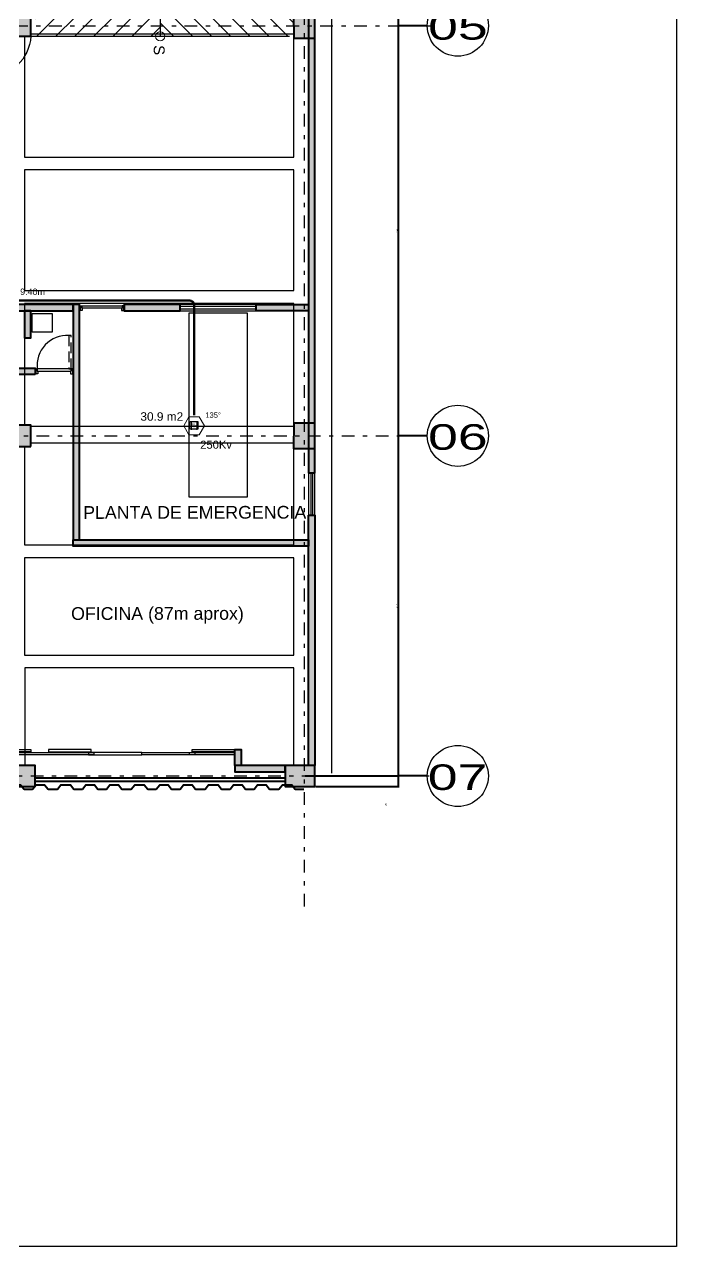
# Model space of a CAD drawing. Header units: millimetres. Extents: x 3781 to 4924, y 1639 to 1721.
# Drawn here: x 4149.01 to 4164.4, y 1639.4 to 1668.23 of the extents above; entities that cross this region are included whole.
import ezdxf
from ezdxf.enums import TextEntityAlignment as Align

# ---------------------------------------------------------------- set-up
doc = ezdxf.new("R2010")
doc.units = ezdxf.units.MM
for name, pattern in [('CENTER', [0.7, 0.3, -0.2, 0, -0.2]), ('DASHED2', [9.525, 6.35, -3.175]), ('HIDDEN', [0.375, 0.25, -0.125]), ('HIDDEN2', [0.1875, 0.125, -0.0625]), ('LLUVIAS', [10, 4, -2, 4])]:
    doc.linetypes.add(name, pattern=pattern)
doc.layers.get('Defpoints').update_dxf_attribs({"color": 255})
for name, color, linetype in [('1amobla', 2, 'Continuous'), ('_ACHU3', 253, 'Continuous'), ('A-HATCH CONCRETO', 8, 'Continuous'), ('AMOBLAMIENTO', 1, 'Continuous'), ('AREA PARQUEO', 51, 'Continuous'), ('AS_GL DETECCION_PISO 2', 7, 'Continuous'), ('E-P. MACIZA1', 2, 'HIDDEN2'), ('EJE-ESTRUCTURA', 1, 'CENTER'), ('F-2', 2, 'Continuous'), ('HACHTCOLUMNA', 250, 'Continuous'), ('JCA_amobla', 1, 'Continuous'), ('JCA_COTAS', 1, 'Continuous'), ('JCA_HATCH 254', 252, 'Continuous'), ('JCA_TEXTO1', 2, 'Continuous'), ('JCA_TEXTO2', 3, 'Continuous'), ('MUEBLE', 1, 'Continuous'), ('PLANTAS DE EMERGENCIA', 1, 'Continuous'), ('PROYECCION', 1, 'DASHED2')]:
    doc.layers.add(name, color=color, linetype=linetype)
doc.layers.add('DIM-25', color=1, linetype='Continuous', plot=False)
for name, color, linetype, lineweight in [('Estructura', 6, 'Continuous', 40), ('Muro', 4, 'Continuous', 40), ('Piso', 251, 'Continuous', 30), ('TEXTOS', 7, 'Continuous', 20), ('Vidrio', 2, 'Continuous', 30)]:
    doc.layers.add(name, color=color, linetype=linetype, lineweight=lineweight)
doc.styles.add('Arial_0', font='arial.ttf')
doc.styles.add('Arial_100', font='arial.ttf')
doc.styles.add('ROMANS', font='arial.ttf', dxfattribs={"width": 0.7})
doc.styles.get("Standard").update_dxf_attribs({"font": 'arial.ttf'})
doc.styles.add('style2', font='arial.ttf', dxfattribs={"width": 1.5})
doc.dimstyles.new('1-10', dxfattribs={"dimscale": 10, "dimtxt": 0.0037, "dimasz": 0.001, "dimexe": 0.0018, "dimexo": 0.0018, "dimgap": 0.0005, "dimtad": 1, "dimzin": 4, "dimdsep": 46, "dimtxsty": 'ROMANS', "dimblk": 'ARCHTICK', "dimcen": 0.003, "dimdle": 0.0015, "dimclrd": 1, "dimclre": 1, "dimclrt": 4, "dimadec": 0, "dimazin": 0, "dimtfac": 1, "dimtix": 1, "dimtmove": 2, "dimatfit": 3, "dimldrblk": 'flecha', "dimfxl": 1, "dimtolj": 1, "dimtzin": 4, "dimarcsym": 0})

# ---------------------------------------------------------------- blocks, each defined once
blk = doc.blocks.new('_ArchTick')
at = {"color": 0, "linetype": 'ByBlock', "const_width": 0.15}
blk.add_lwpolyline([(-0.5, -0.5), (0.5, 0.5)], dxfattribs=at)
blk = doc.blocks.new('*D39')
at = {"layer": 'Defpoints', "color": 0, "transparency": 16777216}
for p in [(-46.702, -6685.999), (-47.386, -6693.999), (-46.702, -6693.999)]:
    blk.add_point(p, dxfattribs=at)
at = {"layer": 'JCA_COTAS', "color": 1, "lineweight": -2, "transparency": 16777216}
for p, q in [((-47.386, -6685.984), (-47.386, -6694.014)), ((-46.72, -6685.999), (-47.404, -6685.999)), ((-46.72, -6693.999), (-47.404, -6693.999))]:
    blk.add_line(p, q, dxfattribs=at)
at = {"layer": 'JCA_COTAS', "color": 1, "lineweight": -2, "transparency": 16777216, "xscale": 0.01, "yscale": 0.01, "zscale": 0.01}
for p, rotation in [((-47.386, -6685.999), 90), ((-47.386, -6693.999), 270)]:
    blk.add_blockref('_ArchTick', p, dxfattribs=dict(at, rotation=rotation))
at = {"layer": 'JCA_COTAS', "color": 4, "transparency": 16777216, "insert": (-47.41, -6689.999), "char_height": 0.037, "attachment_point": 5, "rotation": 90, "style": 'ROMANS'}
blk.add_mtext('\\A1;8.00', dxfattribs=at)
blk = doc.blocks.new('flecha')
at = {"layer": '_ACHU3', "linetype": 'Continuous', "lineweight": 0}
h = blk.add_hatch(color=255, dxfattribs=at)
h.dxf.hatch_style = 1
h.paths.add_polyline_path([(0, 0), (2.4, 0.4), (2.4, 0), (4, 0), (4, 0), (2.4, 0), (2.4, -0.4)])
at = {"layer": '_ACHU3', "linetype": 'Continuous', "lineweight": 0, "flags": 128}
blk.add_lwpolyline([(0, 0), (2.4, 0.4), (2.4, 0), (2.4, 0), (4, 0), (4, 0), (2.4, 0), (2.4, -0.4), (0, 0)], dxfattribs=at)
blk = doc.blocks.new('*D40')
at = {"layer": 'Defpoints', "color": 0, "transparency": 16777216}
for p in [(-46.702, -6693.999), (-47.386, -6703.674), (-46.702, -6703.674)]:
    blk.add_point(p, dxfattribs=at)
at = {"layer": 'JCA_COTAS', "color": 1, "lineweight": -2, "transparency": 16777216}
for p, q in [((-46.72, -6693.999), (-47.404, -6693.999)), ((-47.386, -6693.984), (-47.386, -6703.689)), ((-46.72, -6703.674), (-47.404, -6703.674))]:
    blk.add_line(p, q, dxfattribs=at)
at = {"layer": 'JCA_COTAS', "color": 1, "lineweight": -2, "transparency": 16777216, "xscale": 0.01, "yscale": 0.01, "zscale": 0.01}
for p, rotation in [((-47.386, -6693.999), 90), ((-47.386, -6703.674), 270)]:
    blk.add_blockref('_ArchTick', p, dxfattribs=dict(at, rotation=rotation))
at = {"layer": 'JCA_COTAS', "color": 4, "transparency": 16777216, "insert": (-47.41, -6698.836), "char_height": 0.037, "attachment_point": 5, "rotation": 90, "style": 'ROMANS'}
blk.add_mtext('\\A1;9.68', dxfattribs=at)
blk = doc.blocks.new('*D41')
at = {"layer": 'Defpoints', "color": 0, "transparency": 16777216}
for p in [(-46.702, -6703.674), (-47.386, -6711.699), (-46.702, -6711.699)]:
    blk.add_point(p, dxfattribs=at)
at = {"layer": 'JCA_COTAS', "color": 1, "lineweight": -2, "transparency": 16777216}
for p, q in [((-46.72, -6703.674), (-47.404, -6703.674)), ((-47.386, -6703.659), (-47.386, -6711.714)), ((-46.72, -6711.699), (-47.404, -6711.699))]:
    blk.add_line(p, q, dxfattribs=at)
at = {"layer": 'JCA_COTAS', "color": 1, "lineweight": -2, "transparency": 16777216, "xscale": 0.01, "yscale": 0.01, "zscale": 0.01}
for p, rotation in [((-47.386, -6703.674), 90), ((-47.386, -6711.699), 270)]:
    blk.add_blockref('_ArchTick', p, dxfattribs=dict(at, rotation=rotation))
at = {"layer": 'JCA_COTAS', "color": 4, "transparency": 16777216, "insert": (-47.41, -6707.686), "char_height": 0.037, "attachment_point": 5, "rotation": 90, "style": 'ROMANS'}
blk.add_mtext('\\A1;8.02', dxfattribs=at)
blk = doc.blocks.new('*D42')
at = {"layer": 'Defpoints', "color": 0, "transparency": 16777216}
for p in [(-49.604, -6711.699), (-49.354, -6711.949), (-47.386, -6711.949)]:
    blk.add_point(p, dxfattribs=at)
at = {"layer": 'JCA_COTAS', "color": 1, "lineweight": -2, "transparency": 16777216}
for p, q in [((-49.586, -6711.699), (-47.368, -6711.699)), ((-47.386, -6711.684), (-47.386, -6711.964)), ((-49.336, -6711.949), (-47.368, -6711.949))]:
    blk.add_line(p, q, dxfattribs=at)
at = {"layer": 'JCA_COTAS', "color": 1, "lineweight": -2, "transparency": 16777216, "xscale": 0.01, "yscale": 0.01, "zscale": 0.01}
for p, rotation in [((-47.386, -6711.699), 90), ((-47.386, -6711.949), 270)]:
    blk.add_blockref('_ArchTick', p, dxfattribs=dict(at, rotation=rotation))
at = {"layer": 'JCA_COTAS', "color": 4, "transparency": 16777216, "insert": (-47.681, -6712.376), "char_height": 0.037, "attachment_point": 5, "rotation": 90, "style": 'ROMANS'}
blk.add_mtext('\\A1;.25', dxfattribs=at)
blk = doc.blocks.new('AS_Heat Detector _addressable_')
at = {"color": 0, "linetype": 'Continuous', "lineweight": 15}
for p, q in [((-0.081, 0.141), (-0.163, 0)), ((-0.163, 0), (-0.081, -0.141)), ((0.081, 0.141), (-0.081, 0.141)), ((0.163, 0), (0.081, 0.141)), ((0.081, -0.141), (0.163, 0)), ((-0.081, -0.141), (0.081, -0.141))]:
    blk.add_line(p, q, dxfattribs=at)
at = {"color": 0, "linetype": 'Continuous', "lineweight": 15, "style": 'Arial_100'}
blk.add_text('H', height=0.127, dxfattribs=at).set_placement((0, 0), align=Align.MIDDLE_CENTER)
blk = doc.blocks.new('Caja metalica de 12')
at = {"layer": '1amobla', "linetype": 'Continuous', "ltscale": 0.3}
blk.add_lwpolyline([(-1069.691, -2855.357), (-1069.511, -2855.357), (-1069.511, -2855.537), (-1069.691, -2855.537), (-1069.691, -2855.357)], dxfattribs=at)
at = {"layer": '1amobla', "color": 7, "linetype": 'Continuous', "ltscale": 0.3, "insert": (-1069.679, -2855.397), "char_height": 0.04, "width": 0.07916, "attachment_point": 1}
blk.add_mtext('CM 12X12', dxfattribs=at)
blk = doc.blocks.new('estructura etapa 3')
at = {"layer": 'HACHTCOLUMNA'}
h = blk.add_hatch(color=256, dxfattribs=at)
h.paths.add_polyline_path([(-91.651, -6658.124), (-91.651, -6657.624), (-92.35, -6657.624), (-92.35, -6658.124)])
h.paths.add_polyline_path([(-49.354, -6658.124), (-49.354, -6657.624), (-50.055, -6657.624), (-50.055, -6658.124)])
h.paths.add_polyline_path([(-56.053, -6658.124), (-56.053, -6657.624), (-56.753, -6657.624), (-56.753, -6658.124)])
h.paths.add_polyline_path([(-76.45, -6659.124), (-76.95, -6659.124), (-76.95, -6657.624), (-76.45, -6657.624)])
h.paths.add_polyline_path([(-83.95, -6659.124), (-84.45, -6659.124), (-84.45, -6657.624), (-83.95, -6657.624)])
h.paths.add_polyline_path([(-60.452, -6659.124), (-60.952, -6659.124), (-60.952, -6657.624), (-60.452, -6657.624)])
h.paths.add_polyline_path([(-67.95, -6659.124), (-68.45, -6659.124), (-68.45, -6657.624), (-67.95, -6657.624)])
h.paths.add_polyline_path([(-91.85, -6668.199), (-91.851, -6667.599), (-92.35, -6667.599), (-92.349, -6668.199)])
h.paths.add_polyline_path([(-49.354, -6668.199), (-49.354, -6667.599), (-49.854, -6667.599), (-49.854, -6668.199)])
h.paths.add_polyline_path([(-56.154, -6668.149), (-56.154, -6667.649), (-56.854, -6667.649), (-56.854, -6668.149)])
h.paths.add_polyline_path([(-59.952, -6667.649), (-59.952, -6668.149), (-61.452, -6668.149), (-61.452, -6667.649)])
h.paths.add_polyline_path([(-75.95, -6667.649), (-75.95, -6668.149), (-77.45, -6668.149), (-77.45, -6667.649)])
h.paths.add_polyline_path([(-68.95, -6667.649), (-68.95, -6668.149), (-67.45, -6668.149), (-67.45, -6667.649)])
h.paths.add_polyline_path([(-84.95, -6667.649), (-84.95, -6668.149), (-83.45, -6668.149), (-83.45, -6667.649)])
h.paths.add_polyline_path([(-91.85, -6676.199), (-91.85, -6675.599), (-92.349, -6675.599), (-92.349, -6676.199)])
h.paths.add_polyline_path([(-49.354, -6676.199), (-49.354, -6675.599), (-49.854, -6675.599), (-49.854, -6676.199)])
h.paths.add_polyline_path([(-56.154, -6676.149), (-56.154, -6675.649), (-56.754, -6675.649), (-56.754, -6676.149)])
h.paths.add_polyline_path([(-59.952, -6675.649), (-59.952, -6676.149), (-61.452, -6676.149), (-61.452, -6675.649)])
h.paths.add_polyline_path([(-75.95, -6675.649), (-75.95, -6676.149), (-77.45, -6676.149), (-77.45, -6675.649)])
h.paths.add_polyline_path([(-68.95, -6675.649), (-68.95, -6676.149), (-67.45, -6676.149), (-67.45, -6675.649)])
h.paths.add_polyline_path([(-84.95, -6675.649), (-84.95, -6676.149), (-83.45, -6676.149), (-83.45, -6675.649)])
h.paths.add_polyline_path([(-91.847, -6686.299), (-91.851, -6685.699), (-92.35, -6685.699), (-92.346, -6686.299)])
h.paths.add_polyline_path([(-49.354, -6686.299), (-49.354, -6685.699), (-49.854, -6685.699), (-49.854, -6686.299)])
h.paths.add_polyline_path([(-56.154, -6686.249), (-56.154, -6685.749), (-56.754, -6685.749), (-56.754, -6686.249)])
h.paths.add_polyline_path([(-59.952, -6685.749), (-59.952, -6686.249), (-61.452, -6686.249), (-61.452, -6685.749)])
h.paths.add_polyline_path([(-75.95, -6685.749), (-75.95, -6686.249), (-77.45, -6686.249), (-77.45, -6685.749)])
h.paths.add_polyline_path([(-68.95, -6685.749), (-68.95, -6686.249), (-67.45, -6686.249), (-67.45, -6685.749)])
h.paths.add_polyline_path([(-84.95, -6685.749), (-84.95, -6686.249), (-83.45, -6686.249), (-83.45, -6685.749)])
h.paths.add_polyline_path([(-49.353, -6694.294), (-49.354, -6693.699), (-49.855, -6693.699), (-49.854, -6694.294)])
h.paths.add_polyline_path([(-56.054, -6694.249), (-56.054, -6693.749), (-56.753, -6693.749), (-56.753, -6694.249)])
h.paths.add_polyline_path([(-91.651, -6694.249), (-91.651, -6693.749), (-92.35, -6693.749), (-92.35, -6694.249)])
h.paths.add_polyline_path([(-59.952, -6693.749), (-59.952, -6694.249), (-61.452, -6694.249), (-61.452, -6693.749)])
h.paths.add_polyline_path([(-75.95, -6693.749), (-75.95, -6694.249), (-77.45, -6694.249), (-77.45, -6693.749)])
h.paths.add_polyline_path([(-68.95, -6693.749), (-68.95, -6694.249), (-67.45, -6694.249), (-67.45, -6693.749)])
h.paths.add_polyline_path([(-84.95, -6693.749), (-84.95, -6694.249), (-83.45, -6694.249), (-83.45, -6693.749)])
h.paths.add_polyline_path([(-49.358, -6703.974), (-49.353, -6703.374), (-49.854, -6703.374), (-49.859, -6703.974)])
h.paths.add_polyline_path([(-56.054, -6703.924), (-56.054, -6703.424), (-56.753, -6703.424), (-56.753, -6703.924)])
h.paths.add_polyline_path([(-67.95, -6704.924), (-67.95, -6703.424), (-68.45, -6703.424), (-68.45, -6704.924)])
h.paths.add_polyline_path([(-91.651, -6703.924), (-91.651, -6703.424), (-92.35, -6703.424), (-92.35, -6703.924)])
h.paths.add_polyline_path([(-61.847, -6703.424), (-60.347, -6703.424), (-60.347, -6703.924), (-61.847, -6703.924)])
h.paths.add_polyline_path([(-83.95, -6704.924), (-83.95, -6703.424), (-84.45, -6703.424), (-84.45, -6704.924)])
h.paths.add_polyline_path([(-76.45, -6704.924), (-76.45, -6703.424), (-76.95, -6703.424), (-76.95, -6704.924)])
h.paths.add_polyline_path([(-49.354, -6711.949), (-49.354, -6711.449), (-50.054, -6711.449), (-50.054, -6711.949)])
h.paths.add_polyline_path([(-55.954, -6711.949), (-55.954, -6711.449), (-56.654, -6711.449), (-56.654, -6711.949)])
h.paths.add_polyline_path([(-91.65, -6711.949), (-91.65, -6711.449), (-92.35, -6711.449), (-92.35, -6711.949)])
h.paths.add_polyline_path([(-60.952, -6711.949), (-60.952, -6709.549), (-60.452, -6709.549), (-60.452, -6711.949)])
h.paths.add_polyline_path([(-68.45, -6709.549), (-68.45, -6711.949), (-67.95, -6711.949), (-67.95, -6709.549)])
h.paths.add_polyline_path([(-76.95, -6709.549), (-76.95, -6711.949), (-76.45, -6711.949), (-76.45, -6709.549)])
h.paths.add_polyline_path([(-83.95, -6709.549), (-83.95, -6711.949), (-84.45, -6711.949), (-84.45, -6709.549)])
at = {"layer": 'EJE-ESTRUCTURA'}
for p, q in [((-49.604, -6655.279), (-49.604, -6714.839)), ((-93.228, -6693.999), (-46.502, -6693.999)), ((-93.52, -6703.674), (-46.502, -6703.674)), ((-93.66, -6711.699), (-46.502, -6711.699))]:
    blk.add_line(p, q, dxfattribs=at)
at = {"layer": 'Estructura'}
for points in [[(-56.054, -6694.249), (-56.054, -6693.749), (-56.753, -6693.749), (-56.753, -6694.249)], [(-49.353, -6694.294), (-49.354, -6693.699), (-49.855, -6693.699), (-49.854, -6694.294)], [(-56.054, -6703.924), (-56.054, -6703.424), (-56.753, -6703.424), (-56.753, -6703.924)], [(-49.358, -6703.974), (-49.353, -6703.374), (-49.854, -6703.374), (-49.859, -6703.974)], [(-55.954, -6711.949), (-55.954, -6711.449), (-56.654, -6711.449), (-56.654, -6711.949)], [(-49.354, -6711.949), (-49.354, -6711.449), (-50.054, -6711.449), (-50.054, -6711.949)]]:
    blk.add_lwpolyline(points, close=True, dxfattribs=at)
at = {"layer": 'JCA_TEXTO1', "linetype": 'Continuous'}
for centre in [(-45.982, -6693.999), (-45.982, -6703.674), (-45.982, -6711.699)]:
    blk.add_circle(centre, 0.72, dxfattribs=at)
at = {"layer": 'JCA_TEXTO2', "style": 'style2', "width": 1.5}
for s, p in [('05', (-46.683, -6694.329)), ('06', (-46.684, -6704.004)), ('07', (-46.69, -6712.029))]:
    blk.add_text(s, height=0.6031, rotation=0.0293, dxfattribs=at).set_placement(p)
at = {"layer": 'JCA_COTAS'}
for base, p1, p2, picture, middle in [((-47.386, -6693.999), (-46.702, -6685.999), (-46.702, -6693.999), '*D39', (-47.41, -6689.999)), ((-47.38635, -6703.67384), (-46.70152, -6693.99883), (-46.70152, -6703.67384), '*D40', (-47.41024, -6698.83633)), ((-47.38635, -6711.69883), (-46.70152, -6703.67384), (-46.70152, -6711.69883), '*D41', (-47.41024, -6707.68633))]:
    dim = blk.add_linear_dim(base=base, p1=p1, p2=p2, angle=90, dimstyle='1-10', dxfattribs=at)
    dim.commit()
    dim.dimension.update_dxf_attribs({"geometry": picture, "text_midpoint": middle})
dim = blk.add_linear_dim(base=(-47.386, -6711.949), p1=(-49.604, -6711.699), p2=(-49.354, -6711.949), angle=90, dimstyle='1-10', dxfattribs=at)
dim.commit()
dim.dimension.update_dxf_attribs({"geometry": '*D42', "text_midpoint": (-47.681, -6712.376), "dimtype": 128})

msp = doc.modelspace()

# ---------------------------------------------------------------- hatches: boundary and pattern name
at = {"layer": 'A-HATCH CONCRETO', "ltscale": 0.03}
h = msp.add_hatch(color=256, dxfattribs=at)
h.dxf.hatch_style = 1
h.paths.add_polyline_path([(4153.976, 1650.753), (4153.976, 1651.126), (4154.126, 1651.126), (4154.126, 1650.753)])
h.paths.add_polyline_path([(4155.167, 1650.753), (4153.976, 1650.753), (4153.976, 1650.603), (4155.167, 1650.603)])
at = {"layer": 'JCA_HATCH 254', "linetype": 'Continuous', "ltscale": 0.3, "true_color": 0x636466, "transparency": 33554687}
h = msp.add_hatch(color=251, dxfattribs=at)
h.dxf.hatch_style = 1
h.paths.add_polyline_path([(4155.867, 1704.478), (4155.717, 1704.478), (4155.717, 1657.652), (4155.867, 1657.652)])
h = msp.add_hatch(color=251, dxfattribs=at)
h.dxf.hatch_style = 1
h.paths.add_polyline_path([(4150.165, 1661.627), (4134.432, 1661.627), (4134.432, 1661.477), (4150.165, 1661.477)])
h = msp.add_hatch(color=251, dxfattribs=at)
h.dxf.hatch_style = 1
h.paths.add_polyline_path([(4150.165, 1661.627), (4150.165, 1656.074), (4150.315, 1656.074), (4150.315, 1661.627)])
h = msp.add_hatch(color=251, dxfattribs=at)
h.dxf.hatch_style = 1
h.paths.add_polyline_path([(4152.685, 1661.627), (4151.367, 1661.627), (4151.367, 1661.477), (4152.685, 1661.477)])
h = msp.add_hatch(color=251, dxfattribs=at)
h.dxf.hatch_style = 1
h.paths.add_polyline_path([(4154.483, 1661.627), (4155.717, 1661.627), (4155.717, 1661.477), (4154.483, 1661.477)])
h = msp.add_hatch(color=251, dxfattribs=at)
h.dxf.hatch_style = 1
h.paths.add_polyline_path([(4149.017, 1661.477), (4149.017, 1660.837), (4149.167, 1660.837), (4149.167, 1661.477)])
h = msp.add_hatch(color=251, dxfattribs=at)
h.dxf.hatch_style = 1
h.paths.add_polyline_path([(4149.265, 1659.974), (4146.327, 1659.974), (4146.327, 1660.124), (4149.265, 1660.124)])
h = msp.add_hatch(color=251, dxfattribs=at)
h.dxf.hatch_style = 1
h.paths.add_polyline_path([(4155.717, 1656.653), (4155.867, 1656.653), (4155.867, 1650.753), (4155.717, 1650.753)])
h = msp.add_hatch(color=251, dxfattribs=at)
h.dxf.hatch_style = 1
h.paths.add_polyline_path([(4150.165, 1656.074), (4155.717, 1656.074), (4155.717, 1655.924), (4150.165, 1655.924)])
at = {"layer": 'Piso'}
h = msp.add_hatch(dxfattribs=at)
h.set_pattern_fill('ANSI31', color=256, scale=0.1, angle=-41.916, style=0)
h.set_pattern_definition([(45, (4150.6046, 1672.3941), (-0.2245064, 0.2245064), [])])
h.paths.add_polyline_path([(4152.216, 1695.253), (4152.216, 1667.953), (4149.266, 1667.953), (4149.266, 1693.903), (4149.127, 1694.393), (4148.834, 1694.81), (4148.421, 1695.108), (4147.933, 1695.253)])
h = msp.add_hatch(dxfattribs=at)
h.set_pattern_fill('ANSI31', color=256, scale=0.1, angle=-41.916, style=0)
h.set_pattern_definition([(135, (4153.92693, 1672.3941), (0.2245064, 0.2245064), [])])
h.paths.add_polyline_path([(4152.216, 1695.253), (4152.216, 1667.953), (4155.376, 1667.953), (4155.356, 1695.253)])

# ---------------------------------------------------------------- linework, layer by layer
at = {"layer": '1amobla', "color": 7, "linetype": 'Continuous', "ltscale": 0.3, "true_color": 0xffffff}
msp.add_lwpolyline([(4105.951, 1712.387), (4164.399, 1712.387), (4164.399, 1639.402), (4105.951, 1639.402)], close=True, dxfattribs=at)
for points in [[(4147.777, 1659.974), (4149.265, 1659.974), (4149.265, 1660.124), (4146.327, 1660.124), (4146.327, 1661.477), (4149.017, 1661.477), (4149.017, 1660.837), (4149.167, 1660.837), (4149.167, 1661.477), (4150.165, 1661.477), (4150.165, 1655.924), (4155.717, 1655.924), (4155.717, 1650.753), (4154.126, 1650.753), (4154.126, 1651.126), (4153.976, 1651.126)], [(4147.777, 1658.362), (4148.468, 1658.362), (4148.468, 1658.278), (4149.167, 1658.278), (4149.167, 1658.778), (4148.468, 1658.778), (4148.468, 1658.512), (4147.777, 1658.512), (4147.777, 1659.224)], [(4152.926, 1658.865), (4153.106, 1658.865), (4153.106, 1658.685), (4152.926, 1658.685), (4152.926, 1658.865)], [(4152.926, 1658.865), (4153.106, 1658.865), (4153.106, 1658.685), (4152.926, 1658.685), (4152.926, 1658.865)]]:
    msp.add_lwpolyline(points, dxfattribs=at)
at = {"layer": 'AMOBLAMIENTO', "elevation": 0}
msp.add_lwpolyline([(4149.665, 1661.41), (4149.665, 1660.973), (4149.198, 1660.973), (4149.198, 1661.41)], close=True, dxfattribs=at)
at = {"layer": 'AREA PARQUEO', "color": 2}
msp.add_lwpolyline([(4149.167, 1667.953, -0.363964), (4148.175, 1666.953), (4146.268, 1666.953)], format="xyb", dxfattribs=at)
at = {"layer": 'AS_GL DETECCION_PISO 2', "color": 5, "linetype": 'Continuous', "lineweight": 50}
msp.add_lwpolyline([(4153.016, 1659.017), (4153.016, 1661.617, 0.414214), (4152.916, 1661.717), (4143.658, 1661.717)], format="xyb", dxfattribs=at)
at = {"layer": 'DIM-25'}
msp.add_arc((4150.018, 1660.187), 0.707, 86.3118, 186.6442, dxfattribs=at)
at = {"layer": 'E-P. MACIZA1', "color": 7, "linetype": 'LLUVIAS', "ltscale": 3, "true_color": 0xffffff}
for points in [[(4155.367, 1665.103), (4155.367, 1667.903), (4155.367, 1667.903), (4155.367, 1668.003), (4149.167, 1668.003), (4149.167, 1667.953), (4149.017, 1667.953), (4149.017, 1665.103)], [(4155.367, 1658.753), (4155.367, 1658.778), (4155.367, 1658.828), (4155.367, 1661.653), (4149.017, 1661.653), (4149.017, 1658.778), (4149.167, 1658.778), (4149.167, 1658.753)], [(4155.367, 1655.953), (4155.367, 1658.228), (4155.367, 1658.353), (4155.367, 1658.353), (4149.167, 1658.353), (4149.167, 1658.278), (4149.017, 1658.278), (4149.017, 1655.953)], [(4149.017, 1653.353), (4155.367, 1653.353), (4155.367, 1655.653), (4149.017, 1655.653)]]:
    msp.add_lwpolyline(points, close=True, dxfattribs=at)
for points in [[(4149.017, 1664.803), (4149.017, 1661.953), (4155.367, 1661.953), (4155.367, 1664.803), (4149.017, 1664.803), (4149.017, 1664.803)], [(4155.367, 1650.753), (4155.367, 1653.053), (4149.02, 1653.053), (4149.02, 1650.753)]]:
    msp.add_lwpolyline(points, dxfattribs=at)
at = {"layer": 'F-2'}
for points in [[(4150.315, 1661.581), (4150.328, 1661.581), (4150.328, 1661.494), (4150.315, 1661.494)], [(4150.378, 1661.543), (4150.378, 1661.481), (4150.328, 1661.481), (4150.328, 1661.594), (4150.366, 1661.594), (4150.366, 1661.543), (4150.378, 1661.543)], [(4151.302, 1661.543), (4151.302, 1661.481), (4151.353, 1661.481), (4151.353, 1661.594), (4151.315, 1661.594), (4151.315, 1661.543), (4151.302, 1661.543)], [(4151.366, 1661.581), (4151.353, 1661.581), (4151.353, 1661.494), (4151.366, 1661.494)], [(4149.265, 1660.092), (4149.278, 1660.092), (4149.278, 1660.005), (4149.265, 1660.005)], [(4149.328, 1660.054), (4149.328, 1659.993), (4149.278, 1659.993), (4149.278, 1660.105), (4149.316, 1660.105), (4149.316, 1660.054), (4149.328, 1660.054)], [(4150.102, 1660.054), (4150.102, 1659.993), (4150.152, 1659.993), (4150.152, 1660.105), (4150.114, 1660.105), (4150.114, 1660.054), (4150.102, 1660.054)], [(4150.165, 1660.092), (4150.152, 1660.092), (4150.152, 1660.005), (4150.165, 1660.005)]]:
    msp.add_lwpolyline(points, dxfattribs=at)
for points in [[(4150.366, 1661.543), (4150.366, 1661.594), (4151.315, 1661.594), (4151.315, 1661.543)], [(4150.114, 1660.054), (4150.114, 1660.105), (4149.316, 1660.105), (4149.316, 1660.054)]]:
    msp.add_lwpolyline(points, close=True, dxfattribs=at)
at = {"layer": 'JCA_amobla', "linetype": 'HIDDEN', "ltscale": 0.3}
msp.add_lwpolyline([(4155.867, 1658.828), (4155.366, 1658.828), (4155.362, 1658.228), (4155.862, 1658.228), (4155.867, 1658.828)], dxfattribs=at)
at = {"layer": 'MUEBLE', "color": 1, "linetype": 'HIDDEN'}
msp.add_lwpolyline([(4150.064, 1660.105), (4150.114, 1660.105), (4150.114, 1660.893), (4150.064, 1660.893)], close=True, dxfattribs=at)
at = {"layer": 'Muro'}
for points in [[(4155.867, 1704.478), (4155.717, 1704.478), (4155.717, 1657.652), (4155.867, 1657.652)], [(4150.165, 1661.627), (4134.432, 1661.627), (4134.432, 1661.477), (4150.165, 1661.477)], [(4150.165, 1661.627), (4150.165, 1656.074), (4150.315, 1656.074), (4150.315, 1661.627)], [(4152.685, 1661.627), (4151.367, 1661.627), (4151.367, 1661.477), (4152.685, 1661.477)], [(4154.483, 1661.627), (4155.717, 1661.627), (4155.717, 1661.477), (4154.483, 1661.477)], [(4149.017, 1661.477), (4149.017, 1660.837), (4149.167, 1660.837), (4149.167, 1661.477)], [(4149.265, 1659.974), (4146.327, 1659.974), (4146.327, 1660.124), (4149.265, 1660.124)], [(4155.717, 1656.653), (4155.867, 1656.653), (4155.867, 1650.753), (4155.717, 1650.753)], [(4150.165, 1656.074), (4155.717, 1656.074), (4155.717, 1655.924), (4150.165, 1655.924)], [(4153.976, 1650.753), (4153.976, 1651.126), (4154.126, 1651.126), (4154.126, 1650.753)], [(4155.167, 1650.753), (4153.976, 1650.753), (4153.976, 1650.603), (4155.167, 1650.603)]]:
    msp.add_lwpolyline(points, close=True, dxfattribs=at)
at = {"layer": 'Muro', "color": 3}
for points in [[(4148.64, 1650.193), (4148.72, 1650.292), (4148.923, 1650.292), (4149.003, 1650.193), (4149.206, 1650.193), (4149.286, 1650.292), (4149.489, 1650.292), (4149.569, 1650.193), (4149.794, 1650.193), (4149.874, 1650.292), (4150.099, 1650.292), (4150.179, 1650.193), (4150.382, 1650.193)], [(4150.382, 1650.193), (4150.462, 1650.292), (4150.665, 1650.292), (4150.745, 1650.193), (4150.947, 1650.193), (4151.027, 1650.292), (4151.23, 1650.292), (4151.31, 1650.193), (4151.535, 1650.193), (4151.615, 1650.292), (4151.841, 1650.292), (4151.921, 1650.193), (4152.124, 1650.193)], [(4152.124, 1650.193), (4152.204, 1650.292), (4152.406, 1650.292), (4152.486, 1650.193), (4152.689, 1650.193), (4152.769, 1650.292), (4152.972, 1650.292), (4153.052, 1650.193), (4153.277, 1650.193), (4153.357, 1650.292), (4153.582, 1650.292), (4153.662, 1650.193), (4153.865, 1650.193)], [(4153.865, 1650.193), (4153.945, 1650.292), (4154.148, 1650.292), (4154.228, 1650.193), (4154.431, 1650.193), (4154.511, 1650.292), (4154.713, 1650.292), (4154.793, 1650.193), (4155.019, 1650.193), (4155.099, 1650.292), (4155.324, 1650.292), (4155.404, 1650.193), (4155.607, 1650.193)]]:
    msp.add_lwpolyline(points, dxfattribs=at)
msp.add_lwpolyline([(4155.167, 1650.376), (4149.267, 1650.376), (4149.267, 1650.456), (4155.167, 1650.456)], close=True, dxfattribs=at)
at = {"layer": 'Piso'}
for p, q in [((4152.216, 1695.253), (4152.216, 1667.953)), ((4156.267, 1650.57), (4156.267, 1668.889, -41.255)), ((4149.167, 1667.953), (4155.267, 1667.953))]:
    msp.add_line(p, q, dxfattribs=at)
at = {"layer": 'PLANTAS DE EMERGENCIA'}
msp.add_lwpolyline([(4154.268, 1661.433), (4154.268, 1657.083), (4152.898, 1657.083), (4152.898, 1661.433), (4154.268, 1661.433)], dxfattribs=at)
at = {"layer": 'PROYECCION', "ltscale": 3}
for points in [[(4150.527, 1651.054), (4150.527, 1651.004), (4151.779, 1651.004), (4151.779, 1651.054)], [(4153.03, 1651.054), (4153.03, 1651.004), (4151.779, 1651.004), (4151.779, 1651.054)]]:
    msp.add_lwpolyline(points, close=True, dxfattribs=at)
at = {"layer": 'TEXTOS'}
msp.add_circle((4152.216, 1667.953), 0.109, dxfattribs=at)
at = {"layer": 'Vidrio'}
for points in [[(4152.685, 1661.627), (4152.685, 1661.477), (4154.483, 1661.477), (4154.483, 1661.627)], [(4152.685, 1661.577), (4152.685, 1661.527), (4154.483, 1661.527), (4154.483, 1661.577)], [(4155.867, 1657.652), (4155.717, 1657.652), (4155.717, 1656.653), (4155.867, 1656.653)], [(4155.817, 1657.652), (4155.767, 1657.652), (4155.767, 1656.653), (4155.817, 1656.653)], [(4149.164, 1651.126), (4149.164, 1651.076), (4148.154, 1651.076), (4148.154, 1651.126)], [(4149.581, 1651.126), (4149.581, 1651.076), (4150.59, 1651.076), (4150.59, 1651.126)], [(4153.976, 1651.126), (4153.976, 1651.076), (4152.967, 1651.076), (4152.967, 1651.126)], [(4150.649, 1651.054), (4150.649, 1651.004), (4148.095, 1651.004), (4148.095, 1651.054)], [(4153.976, 1651.054), (4153.976, 1651.004), (4152.908, 1651.004), (4152.908, 1651.054)]]:
    msp.add_lwpolyline(points, close=True, dxfattribs=at)

# ---------------------------------------------------------------- block references
at = {"layer": '1amobla', "color": 7, "linetype": 'Continuous', "true_color": 0xffffff}
msp.add_blockref('Caja metalica de 12', (5222.617, 4514.222), dxfattribs=at)
at = {"layer": 'AS_GL DETECCION_PISO 2', "color": 131, "linetype": 'Continuous', "xscale": 1.5, "yscale": 1.5, "zscale": 1.5}
msp.add_blockref('AS_Heat Detector _addressable_', (4153.016, 1658.763), dxfattribs=at)
at = {"layer": 'Muro'}
msp.add_blockref('estructura etapa 3', (4205.22, 8362.202), dxfattribs=at)

# ---------------------------------------------------------------- texts
at = {"layer": '1amobla', "color": 7, "linetype": 'Continuous', "ltscale": 0.3, "true_color": 0xffffff, "insert": (4152.938, 1658.825), "char_height": 0.04, "width": 0.07916, "attachment_point": 1}
msp.add_mtext('CM 12X12', dxfattribs=at)
at = {"layer": 'AS_GL DETECCION_PISO 2', "color": 131, "linetype": 'Continuous', "lineweight": 15, "style": 'Arial_0'}
msp.add_text('135%%D', height=0.127, dxfattribs=at).set_placement((4153.465, 1658.915), align=Align.BOTTOM_CENTER)
at = {"layer": 'TEXTOS'}
for s, height, rotation, p in [('S', 0.254, 270.0669, (4152.065, 1667.745)), ('L: 9.40m', 0.15, 359.9331, (4148.68, 1661.853)), ('30.9 m2', 0.2, 359.9331, (4151.749, 1658.884)), ('250Kv', 0.1889, 0.0669, (4153.161, 1658.223)), ('PLANTA DE EMERGENCIA', 0.3, 0.0669, (4150.399, 1656.569)), ('OFICINA (87m aprox)', 0.3, 0.0669, (4150.114, 1654.185))]:
    msp.add_text(s, height=height, rotation=rotation, dxfattribs=at).set_placement(p)

doc.saveas('drawing.dxf')
